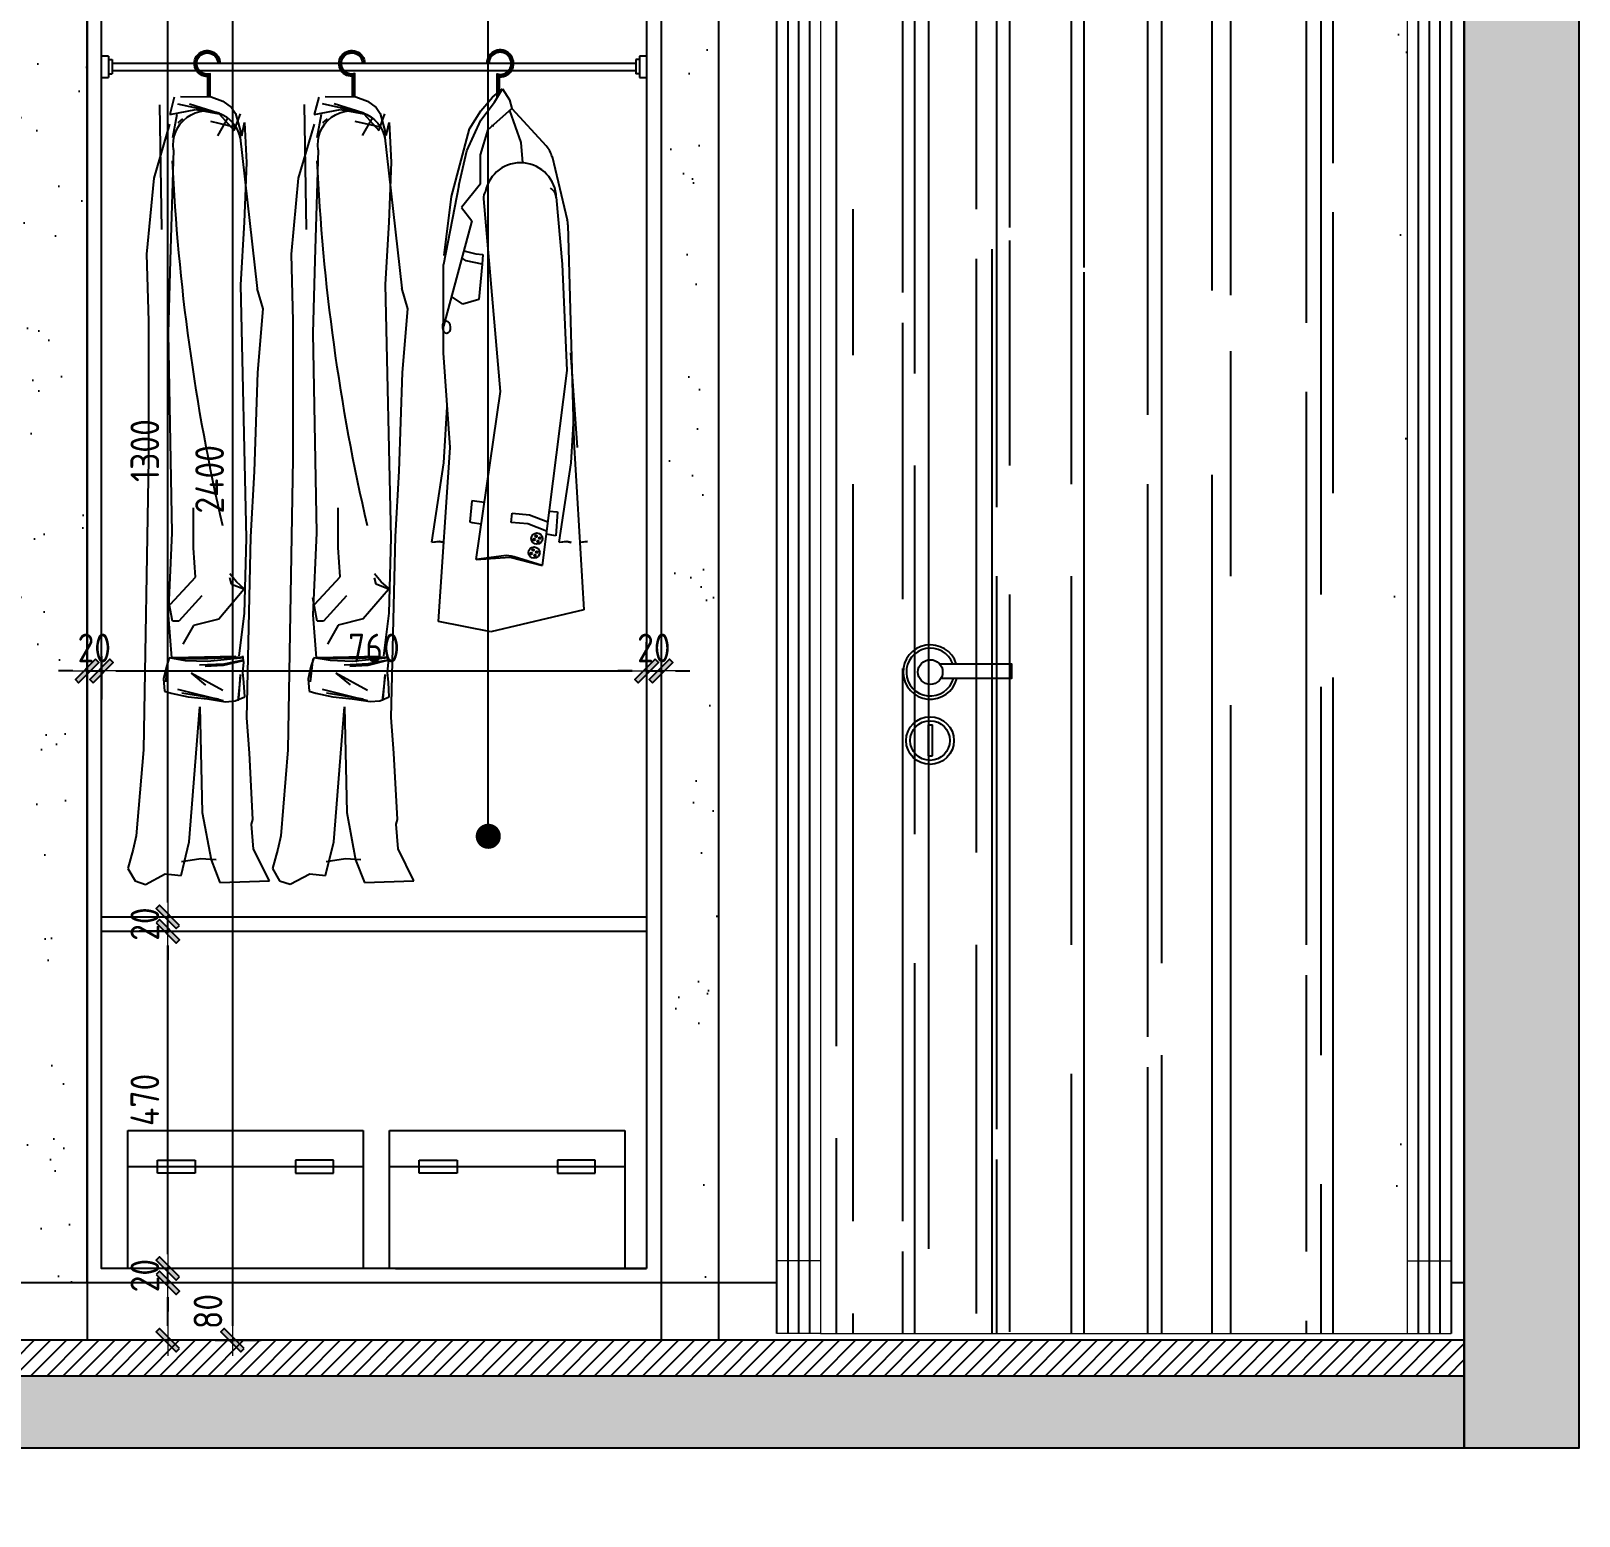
# Model space of a CAD drawing. Header units: millimetres. Extents: x 104198 to 1296755, y -81101 to 81453.
# Drawn here: x 605282 to 607440, y -36415 to -34345 of the extents above; entities that cross this region are included whole.
import ezdxf
from ezdxf.xclip import XClip

# ---------------------------------------------------------------- set-up
doc = ezdxf.new("R2010")
doc.units = ezdxf.units.MM
doc.header["$XCLIPFRAME"] = 0
doc.header["$PDMODE"] = 3
doc.layers.get('Defpoints').update_dxf_attribs({"color": 250})
doc.layers.add('--外框线', color=7, linetype='Continuous', lineweight=30)
doc.layers.add('Z☆18 中细线', color=136, linetype='Continuous', lineweight=0)
for name, color, linetype in [('0-标注', 1, 'Continuous'), ('0家具', 51, 'Continuous'), ('1-墙线', 7, 'Continuous'), ('13-立面图', 1, 'Continuous'), ('D■02 地材填充', 250, 'Continuous'), ('墙体', 7, 'Continuous'), ('家具内线', 8, 'Continuous'), ('家具外线', 4, 'Continuous')]:
    doc.layers.add(name, color=color, linetype=linetype)
doc.styles.add('CCD_DIM', font='ARCHS.SHX')
doc.styles.add('尺寸标注', font='ARCHS.SHX', dxfattribs={"width": 0.8})
doc.styles.add('黑体', font='simhei.ttf', dxfattribs={"width": 0.7})
doc.dimstyles.new('海龍1：20', dxfattribs={"dimscale": 20, "dimtxt": 2, "dimasz": 1, "dimexe": 2, "dimexo": 2, "dimgap": 0.6, "dimtad": 1, "dimdec": 0, "dimrnd": 5, "dimdsep": 46, "dimtxsty": 'CCD_DIM', "dimblk": 'WS-cj', "dimcen": 1, "dimclrd": 44, "dimclre": 44, "dimclrt": 2, "dimadec": 0, "dimazin": 2, "dimtfac": 1, "dimtdec": 4, "dimtix": 1, "dimtmove": 2, "dimatfit": 3, "dimldrblk": 'CCD_Leader_Arrow', "dimfxl": 5, "dimfxlon": 1, "dimtolj": 1, "dimarcsym": 0})
doc.dimstyles.new('海龍1：50', dxfattribs={"dimscale": 50, "dimtxt": 2, "dimasz": 1, "dimexe": 2, "dimexo": 2, "dimgap": 0.6, "dimtad": 1, "dimdec": 0, "dimrnd": 5, "dimdsep": 46, "dimtxsty": 'CCD_DIM', "dimblk": 'WS-cj', "dimcen": 1, "dimclrd": 44, "dimclre": 44, "dimclrt": 2, "dimadec": 0, "dimazin": 2, "dimtfac": 1, "dimtdec": 4, "dimtix": 1, "dimtmove": 2, "dimatfit": 3, "dimldrblk": 'CCD_Leader_Arrow', "dimfxl": 5, "dimfxlon": 1, "dimtolj": 1, "dimarcsym": 0})
doc.dimstyles.new('立面标注', dxfattribs={"dimtxt": 100, "dimasz": 35, "dimexe": 20, "dimexo": 100, "dimtad": 1, "dimdec": 0, "dimtxsty": '黑体', "dimblk": 'ARCHTICK', "dimcen": 80, "dimdle": 20, "dimclrd": 251, "dimclre": 251, "dimclrt": 256, "dimadec": 0, "dimazin": 0, "dimtfac": 1, "dimtdec": 0, "dimtix": 1, "dimtmove": 2, "dimatfit": 3, "dimldrblk": 'DOT', "dimfxl": 200, "dimfxlon": 1, "dimarcsym": 0})

# ---------------------------------------------------------------- blocks, each defined once
blk = doc.blocks.new('fhdghrthe')
at = {"layer": '墙体', "color": 7}
blk.add_line((572756, 14270.1), (572756, 18190.1), dxfattribs=at)
blk = doc.blocks.new('_ArchTick')
at = {"color": 2, "linetype": 'ByBlock', "const_width": 0.4}
blk.add_lwpolyline([(-0.5, -0.5), (0.5, 0.5)], dxfattribs=at)
blk = doc.blocks.new('*D726')
at = {"color": 44, "lineweight": -2, "transparency": 16777216}
for p, q in [((605360.1, -36531.4), (605360.1, -36881.4)), ((606160.2, -36531.4), (606160.2, -36881.4)), ((605360.1, -36781.4), (606160.2, -36781.4))]:
    blk.add_line(p, q, dxfattribs=at)
at = {"layer": 'Defpoints', "color": 0, "transparency": 16777216}
for p in [(605360.1, -36169.8), (606160.2, -36169.8), (606160.2, -36781.4)]:
    blk.add_point(p, dxfattribs=at)
at = {"color": 44, "lineweight": -2, "transparency": 16777216, "xscale": 50, "yscale": 50, "zscale": 50, "rotation": 180}
blk.add_blockref('_ArchTick', (605360.1, -36781.4), dxfattribs=at)
at = {"color": 44, "lineweight": -2, "transparency": 16777216, "xscale": 50, "yscale": 50, "zscale": 50}
blk.add_blockref('_ArchTick', (606160.2, -36781.4), dxfattribs=at)
at = {"color": 2, "transparency": 16777216, "insert": (605760.1, -36701.4), "char_height": 100, "attachment_point": 5, "style": '尺寸标注'}
blk.add_mtext('\\A1;800', dxfattribs=at)
blk = doc.blocks.new('CCD_Leader_Arrow')
at = {"color": 50, "linetype": 'ByBlock'}
blk.add_line((0, 0), (-1, 0), dxfattribs=at)
for points in [[(-0.859, 0.668), (-0.597, 0.852), (-0.24, 0), (0, 0)], [(-0.859, -0.668), (-0.597, -0.852), (-0.24, 0), (0, 0)]]:
    blk.add_solid(points, dxfattribs=at)
blk = doc.blocks.new('WS-cj')
blk.add_hatch(color=2).paths.add_polyline_path([(0.588, 0.818), (-0.818, -0.588), (-0.588, -0.818), (0.818, 0.588)])
at = {"color": 2, "linetype": 'ByBlock', "lineweight": 0}
for p, q in [((-1.1, 0), (0, 0)), ((0, 0), (1.1, 0))]:
    blk.add_line(p, q, dxfattribs=at)
at = {"color": 2}
blk.add_lwpolyline([(0.588, 0.818), (-0.818, -0.588), (-0.588, -0.818), (0.818, 0.588)], close=True, dxfattribs=at)
blk = doc.blocks.new('*D727')
at = {"color": 44, "lineweight": -2, "transparency": 16777216}
for p, q in [((604720.1, -36531.4), (604720.1, -36881.4)), ((605360.1, -36531.4), (605360.1, -36881.4)), ((605360.1, -36781.4), (604720.1, -36781.4))]:
    blk.add_line(p, q, dxfattribs=at)
at = {"layer": 'Defpoints', "color": 0, "transparency": 16777216}
for p in [(604720.1, -35904.5), (605360.1, -36169.8), (604720.1, -36781.4)]:
    blk.add_point(p, dxfattribs=at)
at = {"color": 44, "lineweight": -2, "transparency": 16777216, "xscale": 50, "yscale": 50, "zscale": 50, "rotation": 180}
blk.add_blockref('_ArchTick', (604720.1, -36781.4), dxfattribs=at)
at = {"color": 44, "lineweight": -2, "transparency": 16777216, "xscale": 50, "yscale": 50, "zscale": 50}
blk.add_blockref('_ArchTick', (605360.1, -36781.4), dxfattribs=at)
at = {"color": 2, "transparency": 16777216, "insert": (605040.1, -36701.4), "char_height": 100, "attachment_point": 5, "style": '尺寸标注'}
blk.add_mtext('\\A1;640', dxfattribs=at)
blk = doc.blocks.new('*D728')
at = {"color": 44, "lineweight": -2, "transparency": 16777216}
for p, q in [((606160.2, -36531.4), (606160.2, -36881.4)), ((606240.2, -36531.4), (606240.2, -36881.4)), ((606160.2, -36781.4), (606110.2, -36781.4)), ((606160.2, -36781.4), (606240.2, -36781.4)), ((606240.2, -36781.4), (606290.2, -36781.4))]:
    blk.add_line(p, q, dxfattribs=at)
at = {"layer": 'Defpoints', "color": 0, "transparency": 16777216}
for p in [(606160.2, -36169.8), (606240.2, -36169.8), (606240.2, -36781.4)]:
    blk.add_point(p, dxfattribs=at)
at = {"color": 44, "lineweight": -2, "transparency": 16777216, "xscale": 50, "yscale": 50, "zscale": 50}
blk.add_blockref('_ArchTick', (606160.2, -36781.4), dxfattribs=at)
at = {"color": 44, "lineweight": -2, "transparency": 16777216, "xscale": 50, "yscale": 50, "zscale": 50, "rotation": 180}
blk.add_blockref('_ArchTick', (606240.2, -36781.4), dxfattribs=at)
at = {"color": 2, "transparency": 16777216, "insert": (606200.2, -36701.4), "char_height": 100, "attachment_point": 5, "style": '尺寸标注'}
blk.add_mtext('\\A1;80', dxfattribs=at)
blk = doc.blocks.new('*D719')
at = {"color": 44, "lineweight": -2, "transparency": 16777216}
for p, q in [((606240.2, -36531.4), (606240.2, -36881.4)), ((607280.1, -36531.4), (607280.1, -36881.4)), ((606240.2, -36781.4), (607280.1, -36781.4))]:
    blk.add_line(p, q, dxfattribs=at)
at = {"layer": 'Defpoints', "color": 0, "transparency": 16777216}
for p in [(606240.2, -36169.8), (607280.1, -36169.8), (607280.1, -36781.4)]:
    blk.add_point(p, dxfattribs=at)
at = {"color": 44, "lineweight": -2, "transparency": 16777216, "xscale": 50, "yscale": 50, "zscale": 50, "rotation": 180}
blk.add_blockref('_ArchTick', (606240.2, -36781.4), dxfattribs=at)
at = {"color": 44, "lineweight": -2, "transparency": 16777216, "xscale": 50, "yscale": 50, "zscale": 50}
blk.add_blockref('_ArchTick', (607280.1, -36781.4), dxfattribs=at)
at = {"color": 2, "transparency": 16777216, "insert": (606760.1, -36701.4), "char_height": 100, "attachment_point": 5, "style": '尺寸标注'}
blk.add_mtext('\\A1;1040', dxfattribs=at)
blk = doc.blocks.new('EWRTWERYR')
at = {"color": 251, "ltscale": 8}
for p, q in [((661667.9, -140344.8, -128105886.7), (661667.9, -140387.3, -128105886.7)), ((661667.9, -140344.8, -128105886.7), (661673.8, -140344.8, -128105886.7)), ((661673.8, -140387.3, -128105886.7), (661673.8, -140344.8, -128105886.7)), ((661667.9, -140387.3, -128105886.7), (661673.8, -140387.3, -128105886.7))]:
    blk.add_line(p, q, dxfattribs=at)
at = {"color": 251, "ltscale": 8, "elevation": -128105886.7}
for points in [[(661706.8, -140260.6, 7.359529), (661707.5, -140280.6, 7.263957)], [(661702, -140260.6, 6.439366), (661702.8, -140280.6, 5.972319)]]:
    blk.add_lwpolyline(points, format="xyb", dxfattribs=at)
blk.add_lwpolyline([(661683.8, -140260.6), (661783, -140260.6), (661783, -140280.6), (661685.6, -140280.6)], dxfattribs=at)
at = {"color": 251, "ltscale": 8}
for centre, radius in [((661671, -140271.9, -128105886.7), 17), ((661670.6, -140366.3, -128105886.7), 32.9), ((661670.6, -140366.3, -128105886.7), 27.3)]:
    blk.add_circle(centre, radius, dxfattribs=at)
blk = doc.blocks.new('rft')
at = {"color": 2}
blk.add_lwpolyline([(601856, -33095.7), (601856, -30975.7), (602796, -30975.7), (602796, -33095.7)], dxfattribs=at)
at = {"layer": '0-标注', "color": 250, "ltscale": 0.5}
for p, q in [((602780.8, -30990.9), (601871.1, -30990.9)), ((601871.1, -30990.9), (601871.1, -33095.7)), ((602780.8, -33095.7), (602780.8, -30990.9)), ((602765.6, -31006), (601886.3, -31006)), ((601886.3, -31006), (601886.3, -33095.7)), ((602765.6, -33095.7), (602765.6, -31006)), ((602750.4, -31021.2), (601901.5, -31021.2)), ((601901.5, -31021.2), (601901.5, -33095.7)), ((602750.4, -33095.7), (602750.4, -31021.2)), ((601939.2, -32695.2), (601939.2, -31036.4)), ((601962.3, -31258.8), (601962.3, -31036.4)), ((602031.7, -31644.5), (602031.7, -31043.1)), ((602048.4, -31757.5), (602048.4, -31036.4)), ((602134.4, -31528.6), (602134.4, -31036.4)), ((602156.1, -31246), (602156.1, -31036.4)), ((602162.5, -31716.1), (602162.5, -31036.4)), ((602180.5, -31554.3), (602180.5, -31036.4)), ((602266.5, -31911.7), (602266.5, -31053.3)), ((602284.5, -31609.9), (602284.5, -31036.4)), ((602373.3, -31638.2), (602373.3, -31036.4)), ((602392.6, -31622.8), (602392.6, -31036.4)), ((602463, -31040.5), (602463, -31036.4)), ((602488.7, -31648.5), (602488.7, -31036.4)), ((602594.2, -31569.7), (602594.2, -31036.4)), ((602631.4, -31464.4), (602631.4, -31036.4)), ((602463, -31641.9), (602463, -31168.9)), ((602614.7, -32065.8), (602614.7, -31207.5)), ((602067.6, -32977.7), (602067.6, -31220.3)), ((601962.3, -31731.9), (601962.3, -31528.6)), ((602392.6, -32579.6), (602392.6, -31552)), ((602594.2, -31686.9), (602594.2, -31552.1)), ((602631.4, -31924.5), (602631.4, -31532.9)), ((602162.5, -31943.8), (602162.5, -31558.5)), ((602180.5, -31886), (602180.5, -31572.2)), ((602156.1, -33095.7), (602156.1, -31584.2)), ((602134.4, -32425.4), (602134.4, -31597.9)), ((602284.5, -33095.7), (602284.5, -31616.3)), ((602373.3, -31815.3), (602373.3, -31630)), ((602031.7, -32072.2), (602031.7, -31686.9)), ((602488.7, -32040.1), (602488.7, -31726.3)), ((602594.2, -32553.9), (602594.2, -31783.2)), ((602048.4, -32399.8), (602048.4, -31886)), ((601962.3, -32939.2), (601962.3, -31911.7)), ((602373.3, -32682.3), (602373.3, -31911.7)), ((602463, -33095.7), (602463, -31898.8)), ((602162.5, -32810.8), (602162.5, -32040.1)), ((602266.5, -32553.9), (602266.5, -32040.1)), ((602180.5, -33093.3), (602180.5, -32065.8)), ((602031.7, -32939.2), (602031.7, -32168.6)), ((602614.7, -32708), (602614.7, -32194.2)), ((602631.4, -33095.7), (602631.4, -32181.4)), ((602488.7, -33095.7), (602488.7, -32219.9)), ((602134.4, -33067.7), (602134.4, -32553.9)), ((602048.4, -33095.7), (602048.4, -32579.6)), ((602594.2, -32981.6), (602594.2, -32596.3)), ((602392.6, -33095.7), (602392.6, -32708)), ((602266.5, -33095.7), (602266.5, -32733.7)), ((602373.3, -33095.7), (602373.3, -32724.7)), ((601939.2, -33095.7), (601939.2, -32823.6)), ((602162.5, -33095.7), (602162.5, -32853.2)), ((602614.7, -33095.7), (602614.7, -32887.8)), ((602031.7, -33095.7), (602031.7, -32981.6)), ((601962.3, -33095.7), (601962.3, -33067.7)), ((602594.2, -33095.7), (602594.2, -33077.9))]:
    blk.add_line(p, q, dxfattribs=at)
at = {"layer": 'Z☆18 中细线'}
for p, q in [((602796, -30975.7), (601856, -30975.7)), ((601856, -30975.7), (601856, -33095.7)), ((601856, -30975.7), (601916.6, -31036.4)), ((602796, -30975.7), (602735.3, -31036.4)), ((602796, -33095.7), (602796, -30975.7)), ((602735.3, -31036.4), (601916.6, -31036.4)), ((601916.6, -31036.4), (601916.6, -33095.7)), ((602735.3, -31036.4), (601916.6, -31036.4)), ((601916.6, -31036.4), (601916.6, -33095.7)), ((602735.3, -33095.7), (602735.3, -31036.4)), ((601916.6, -32994.5), (601856, -32994.5)), ((602735.3, -32994.5), (602796, -32994.5)), ((601916.6, -33095.7), (601856, -33095.7)), ((601916.6, -33095.7), (602735.3, -33095.7)), ((602735.3, -33095.7), (602796, -33095.7))]:
    blk.add_line(p, q, dxfattribs=at)
at = {"color": 1, "extrusion": (0, 0, -1), "xscale": -1.011363597135336, "yscale": 1.011363597135336, "zscale": -1.011363597135336}
blk.add_blockref('EWRTWERYR', (67120.1, 109692.1, -107728023.8), dxfattribs=at)
blk = doc.blocks.new('_Dot')
at = {"color": 2, "linetype": 'ByBlock', "lineweight": -2}
blk.add_line((-0.5, 0), (-1, 0), dxfattribs=at)
at = {"color": 2, "linetype": 'ByBlock', "const_width": 0.5}
blk.add_lwpolyline([(-0.25, 0, 1), (0.25, 0, 1)], format="xyb", close=True, dxfattribs=at)
blk = doc.blocks.new('A$C02BF22A0')
at = {"layer": '13-立面图', "color": 251}
for p, q in [((71.5, 1192.2), (74.8, 1192.1)), ((55.1, 1128.1), (49.3, 1119.4)), ((67.4, 1137.1), (55.1, 1128.1)), ((84.5, 1143.4), (67.4, 1137.1)), ((72.5, 1119.6), (132.7, 1133)), ((106.8, 1125.2), (73, 1118.7)), ((74.4, 1120), (115.8, 1133)), ((128.8, 1144.1), (84.5, 1143.4)), ((144.7, 1117.6), (106.8, 1125.2)), ((138, 1143.1), (144.7, 1117.6)), ((159.5, 1132.1), (156.7, 950.8)), ((35.9, 1106.3), (33.2, 1048.3)), ((40.2, 1087.1), (35.9, 1106.3)), ((49.3, 1119.4), (40.2, 1087.1)), ((50.9, 1094.6), (42.1, 1118.8)), ((48.6, 1099.2), (85.2, 1107.8)), ((73, 1118.7), (50.9, 1094.6)), ((74.9, 1087.1), (59.8, 1113.3)), ((132.2, 1105.8), (125.6, 1111.5)), ((140.4, 1084.3), (134.1, 1118.1)), ((144.9, 1103.9), (168, 1025.4)), ((42.7, 1088.2), (17.5, 865.4)), ((42.7, 1093.1), (42.7, 1088.2)), ((139, 1066.3), (144.1, 906.1)), ((33.2, 1048.3), (36.4, 961.4)), ((168, 1025.4), (178.3, 915.1)), ((36.4, 961.4), (41.7, 870.7)), ((144.1, 906.1), (146.8, 800.1)), ((178.3, 915.1), (175.7, 817.7)), ((8.9, 835.6), (17.5, 865.4)), ((41.7, 870.7), (33.7, 502.9)), ((16.6, 743.3), (8.9, 835.6)), ((175.7, 817.7), (175.7, 617.6)), ((146.8, 800.1), (141.5, 510.4)), ((21.7, 599.7), (16.6, 743.3)), ((175.7, 617.6), (183, 195.4)), ((26.9, 504.8), (21.7, 599.7)), ((110.2, 488.8), (110.2, 546.7)), ((32.9, 242), (26.9, 504.8)), ((33.7, 502.9), (36.4, 393.5)), ((141.5, 510.4), (146.8, 391.1)), ((107.2, 446.2), (110.2, 488.8)), ((47.8, 439.2), (57.2, 450.9)), ((37.1, 427.9), (73.6, 385.3)), ((37.2, 429.8), (47.8, 439.2)), ((37.2, 428.6), (54.9, 435.6)), ((54.9, 435.6), (57.2, 445)), ((143.8, 406.6), (107.2, 446.2)), ((98, 418.8), (131.6, 382.2)), ((140.7, 382.2), (146.8, 415.7)), ((36.4, 393.5), (44.1, 331.7)), ((73.6, 385.3), (110.2, 376.1)), ((131.6, 382.2), (140.7, 382.2)), ((146.8, 391.1), (142.2, 328.8)), ((110.2, 376.1), (125.5, 348.7)), ((37.2, 322), (38.6, 331.7)), ((37.2, 328.9), (89.9, 323.4)), ((38.6, 308.1), (37.2, 322)), ((38, 325.4), (66.3, 319.9)), ((38.2, 324.7), (67, 317.7)), ((39.5, 330), (89.5, 327.3)), ((48.9, 330.8), (140.3, 328.9)), ((66.3, 319.9), (101.3, 318.2)), ((67, 317.7), (93.1, 316.3)), ((89.5, 327.3), (138.4, 327.7)), ((89.9, 323.4), (121.8, 324.7)), ((121.8, 324.7), (145.4, 328.9)), ((145.4, 328.9), (149.6, 316.4)), ((147, 327.4), (150.6, 294)), ((149.6, 316.4), (153.7, 298.4)), ((35.8, 272.1), (37.2, 292.9)), ((37.2, 292.9), (38.6, 308.1)), ((41.9, 304.7), (46, 266.3)), ((44.5, 269.4), (41.9, 304.7)), ((67.6, 281.6), (113.7, 306.6)), ((113.7, 306.6), (92.6, 289.4)), ((153.7, 298.4), (152.3, 280.4)), ((49.7, 266.5), (35.8, 272.1)), ((66.8, 266.5), (133, 282.7)), ((73.8, 268.7), (126.9, 277.4)), ((117.7, 272.1), (89.9, 269.3)), ((142.6, 277.6), (117.7, 272.1)), ((152.3, 280.4), (142.6, 277.6)), ((63.6, 265.2), (49.7, 266.5)), ((89.9, 269.3), (63.6, 265.2)), ((100.9, 257.9), (97.5, 104.2)), ((116.3, 61.6), (100.9, 257.9)), ((29, 190.3), (32.9, 242)), ((24.1, 94.2), (29, 190.3)), ((183, 195.4), (193.3, 70.3)), ((25.8, 87.5), (24.1, 94.2)), ((97.5, 104.2), (84.7, 35.7)), ((23.1, 51.3), (25.8, 87.5)), ((193.3, 70.3), (197.6, 51.1)), ((0, 5.1), (23.1, 51.3)), ((128.3, 12.8), (116.3, 61.6)), ((197.6, 51.1), (205.3, 23.1)), ((197.6, 51.1), (205.3, 23.1)), ((84.7, 35.7), (71.9, 2.6)), ((77.2, 35.5), (99.5, 37)), ((99.5, 37), (127.6, 32.5)), ((205.3, 23.1), (195.1, 5.1)), ((205.3, 23.1), (195.1, 5.1)), ((71.9, 2.6), (0, 5.1)), ((151.4, 15.4), (128.3, 12.8)), ((179.7, 0), (151.4, 15.4)), ((195.1, 5.1), (179.7, 0))]:
    blk.add_line(p, q, dxfattribs=at)
for points in [[(89.3, 1143.5), (89.3, 1173.1, 2.468984), (71.5, 1192.2)], [(87.6, 1143.4), (87.6, 1175, 2.666534), (73.1, 1192.1)], [(85.9, 1143.4), (85.9, 1177.1, 2.953936), (74.8, 1192.1, 2.953936)]]:
    blk.add_lwpolyline(points, format="xyb", dxfattribs=at)
for centre, radius, start, end in [((90.6, 1074.1), 49.1, 350.86, 180), ((-2795.2, 1184.2), 2938.7, 346.9481, 357.394)]:
    blk.add_arc(centre, radius, start, end, dxfattribs=at)
blk = doc.blocks.new('A$C67D257C5')
at = {"layer": '13-立面图', "linetype": 'ByBlock'}
blk.add_blockref('A$C02BF22A0', (0, 0), dxfattribs=at)
blk = doc.blocks.new('MK-YW-0055')
at = {"layer": '家具内线'}
for p, q in [((18028.8, 5121.7), (18356.6, 5121.7)), ((18070, 5112.7), (18070, 5130.9)), ((18070, 5130.9), (18122.8, 5130.9)), ((18122.8, 5130.9), (18122.8, 5112.7)), ((18315.4, 5130.9), (18262.6, 5130.9)), ((18262.6, 5130.9), (18262.6, 5112.7)), ((18315.4, 5112.7), (18315.4, 5130.9)), ((18122.8, 5112.7), (18070, 5112.7)), ((18262.6, 5112.7), (18315.4, 5112.7))]:
    blk.add_line(p, q, dxfattribs=at)
at = {"layer": '家具外线'}
for p, q in [((18028.8, 5172.2), (18028.8, 4979.9)), ((18356.6, 5172.2), (18028.8, 5172.2)), ((18356.6, 4979.9), (18356.6, 5172.2)), ((18028.8, 4979.9), (18356.6, 4979.9))]:
    blk.add_line(p, q, dxfattribs=at)
blk = doc.blocks.new('A$C6368218B')
at = {"layer": '13-立面图'}
h = blk.add_hatch(dxfattribs=at)
h.set_pattern_fill('AR-SAND', color=251, scale=0.015504, style=0)
h.set_pattern_definition([(37.5, (-28497.97546, -7432.9599), (-0.021276805, 0.650809159), [0, -0.513399273, 0, -0.574196555, 0, -0.548864354]), (7.5, (-28497.9755, -7432.9599), (0.597764522, 0.953215617), [0, -0.276965397, 0, -0.462734871, 0, -0.177325407]), (327.5, (-28498.3909, -7432.9599), (1.051840899, 0.001911417), [0, -0.16888134, 0, -0.607972823, 0, -0.793742297]), (317.5, (-28498.3909, -7432.9599), (1.015357376, 0.29644605), [0, -0.08444067, 0, -0.398559962, 0, -0.455979617])])
edge = h.paths.add_edge_path()
edge.add_ellipse((142.6, 128.6), major_axis=(0.848, 0.848), ratio=1, start_angle=315, end_angle=495)
edge.add_ellipse((142.6, 128.6), major_axis=(-0.848, 0.848), ratio=1, start_angle=45, end_angle=225)
h = blk.add_hatch(dxfattribs=at)
h.set_pattern_fill('AR-SAND', color=251, scale=0.015504, style=0)
h.set_pattern_definition([(37.5, (-28495.3727, -7428.24063), (-0.021276805, 0.650809159), [0, -0.513399273, 0, -0.574196555, 0, -0.548864354]), (7.5, (-28495.3727, -7428.2406), (0.597764522, 0.953215617), [0, -0.276965397, 0, -0.462734871, 0, -0.177325407]), (327.5, (-28495.78813, -7428.2406), (1.051840899, 0.001911417), [0, -0.16888134, 0, -0.607972823, 0, -0.793742297]), (317.5, (-28495.7881, -7428.2406), (1.015357376, 0.29644605), [0, -0.08444067, 0, -0.398559962, 0, -0.455979617])])
edge = h.paths.add_edge_path()
edge.add_ellipse((145.2, 133.4), major_axis=(-0.848, 0.848), ratio=1, start_angle=225, end_angle=405)
edge.add_ellipse((145.2, 133.4), major_axis=(-0.848, 0.848), ratio=1, start_angle=45, end_angle=225)
h = blk.add_hatch(dxfattribs=at)
h.set_pattern_fill('AR-SAND', color=251, scale=0.015504, style=0)
h.set_pattern_definition([(37.5, (-28490.1671, -7430.9855), (-0.021276805, 0.650809159), [0, -0.513399273, 0, -0.574196555, 0, -0.548864354]), (7.5, (-28490.1671, -7430.9855), (0.597764522, 0.953215617), [0, -0.276965397, 0, -0.462734871, 0, -0.177325407]), (327.5, (-28490.58257, -7430.9855), (1.051840899, 0.001911417), [0, -0.16888134, 0, -0.607972823, 0, -0.793742297]), (317.5, (-28490.5826, -7430.9855), (1.015357376, 0.29644605), [0, -0.08444067, 0, -0.398559962, 0, -0.455979617])])
edge = h.paths.add_edge_path()
edge.add_ellipse((150.4, 130.6), major_axis=(-0.848, 0.848), ratio=1, start_angle=225, end_angle=405)
edge.add_ellipse((150.4, 130.6), major_axis=(0.848, 0.848), ratio=1, start_angle=135, end_angle=315)
h = blk.add_hatch(dxfattribs=at)
h.set_pattern_fill('AR-SAND', color=251, scale=0.015504, style=0)
h.set_pattern_definition([(37.5, (-28502.10206, -7452.4639), (-0.021276805, 0.650809159), [0, -0.513399273, 0, -0.574196555, 0, -0.548864354]), (7.5, (-28502.1021, -7452.4639), (0.597764522, 0.953215617), [0, -0.276965397, 0, -0.462734871, 0, -0.177325407]), (327.5, (-28502.5175, -7452.4639), (1.051840899, 0.001911417), [0, -0.16888134, 0, -0.607972823, 0, -0.793742297]), (317.5, (-28502.5175, -7452.4639), (1.015357376, 0.29644605), [0, -0.08444067, 0, -0.398559962, 0, -0.455979617])])
edge = h.paths.add_edge_path()
edge.add_ellipse((138.4, 109.1), major_axis=(0.848, 0.848), ratio=1, start_angle=315, end_angle=495)
edge.add_ellipse((138.4, 109.1), major_axis=(-0.848, 0.848), ratio=1, start_angle=45, end_angle=225)
h = blk.add_hatch(dxfattribs=at)
h.set_pattern_fill('AR-SAND', color=251, scale=0.015504, style=0)
h.set_pattern_definition([(37.5, (-28499.4993, -7447.7446), (-0.021276805, 0.650809159), [0, -0.513399273, 0, -0.574196555, 0, -0.548864354]), (7.5, (-28499.4993, -7447.7446), (0.597764522, 0.953215617), [0, -0.276965397, 0, -0.462734871, 0, -0.177325407]), (327.5, (-28499.91473, -7447.7446), (1.051840899, 0.001911417), [0, -0.16888134, 0, -0.607972823, 0, -0.793742297]), (317.5, (-28499.9147, -7447.7446), (1.015357376, 0.29644605), [0, -0.08444067, 0, -0.398559962, 0, -0.455979617])])
edge = h.paths.add_edge_path()
edge.add_ellipse((141, 113.9), major_axis=(0.848, 0.848), ratio=1, start_angle=315, end_angle=495)
edge.add_ellipse((141, 113.9), major_axis=(-0.848, 0.848), ratio=1, start_angle=45, end_angle=225)
h = blk.add_hatch(dxfattribs=at)
h.set_pattern_fill('AR-SAND', color=251, scale=0.015504, style=0)
h.set_pattern_definition([(37.5, (-28494.2937, -7450.4895), (-0.021276805, 0.650809159), [0, -0.513399273, 0, -0.574196555, 0, -0.548864354]), (7.5, (-28494.2937, -7450.4895), (0.597764522, 0.953215617), [0, -0.276965397, 0, -0.462734871, 0, -0.177325407]), (327.5, (-28494.70917, -7450.4895), (1.051840899, 0.001911417), [0, -0.16888134, 0, -0.607972823, 0, -0.793742297]), (317.5, (-28494.7092, -7450.4895), (1.015357376, 0.29644605), [0, -0.08444067, 0, -0.398559962, 0, -0.455979617])])
edge = h.paths.add_edge_path()
edge.add_ellipse((146.2, 111.1), major_axis=(-0.848, 0.848), ratio=1, start_angle=225, end_angle=405)
edge.add_ellipse((146.2, 111.1), major_axis=(-0.848, 0.848), ratio=1, start_angle=45, end_angle=225)
h = blk.add_hatch(dxfattribs=at)
h.set_pattern_fill('AR-SAND', color=251, scale=0.015504, style=0)
h.set_pattern_definition([(37.5, (-28492.7699, -7435.70477), (-0.021276805, 0.650809159), [0, -0.513399273, 0, -0.574196555, 0, -0.548864354]), (7.5, (-28492.7699, -7435.7048), (0.597764522, 0.953215617), [0, -0.276965397, 0, -0.462734871, 0, -0.177325407]), (327.5, (-28493.18535, -7435.70477), (1.051840899, 0.001911417), [0, -0.16888134, 0, -0.607972823, 0, -0.793742297]), (317.5, (-28493.18535, -7435.7048), (1.015357376, 0.29644605), [0, -0.08444067, 0, -0.398559962, 0, -0.455979617])])
edge = h.paths.add_edge_path()
edge.add_ellipse((147.8, 125.9), major_axis=(-0.848, 0.848), ratio=1, start_angle=225, end_angle=405)
edge.add_ellipse((147.8, 125.9), major_axis=(0.848, 0.848), ratio=1, start_angle=135, end_angle=315)
h = blk.add_hatch(dxfattribs=at)
h.set_pattern_fill('AR-SAND', color=251, scale=0.015504, style=0)
h.set_pattern_definition([(37.5, (-28496.8965, -7455.20876), (-0.021276805, 0.650809159), [0, -0.513399273, 0, -0.574196555, 0, -0.548864354]), (7.5, (-28496.8965, -7455.2088), (0.597764522, 0.953215617), [0, -0.276965397, 0, -0.462734871, 0, -0.177325407]), (327.5, (-28497.31195, -7455.20876), (1.051840899, 0.001911417), [0, -0.16888134, 0, -0.607972823, 0, -0.793742297]), (317.5, (-28497.31195, -7455.2088), (1.015357376, 0.29644605), [0, -0.08444067, 0, -0.398559962, 0, -0.455979617])])
edge = h.paths.add_edge_path()
edge.add_ellipse((143.6, 106.4), major_axis=(0.848, 0.848), ratio=1, start_angle=315, end_angle=495)
edge.add_ellipse((143.6, 106.4), major_axis=(0.848, 0.848), ratio=1, start_angle=135, end_angle=315)
at = {"layer": '13-立面图', "color": 251}
for p, q in [((76.3, 792.6), (79.6, 792.5)), ((84.2, 745.3), (98.5, 756.9)), ((87.4, 738.2), (98.5, 756.9)), ((98.5, 756.9), (108.2, 741.6)), ((68, 726), (84.2, 745.3)), ((68.1, 713.3), (87.4, 738.2)), ((108.2, 741.6), (111.4, 729.5)), ((48.6, 670.2), (68.1, 713.3)), ((52.3, 701.1), (68, 726)), ((78.5, 700.1), (111.4, 729.5)), ((108.2, 726.5), (124, 682)), ((111.4, 729.5), (159.4, 677.2)), ((27.4, 606.5), (52.3, 701.1)), ((67.7, 664.8), (78.5, 700.1)), ((82.8, 705.7), (86.2, 705.6)), ((37.5, 621.9), (48.6, 670.2)), ((124, 682), (126, 653.8)), ((67.7, 624.4), (67.7, 664.8)), ((167.4, 662.3), (188.6, 574.3)), ((37.5, 621.9), (16, 511.9)), ((17, 524.4), (27.4, 606.5)), ((67.7, 624.4), (41.3, 591.4)), ((173.1, 605.6), (181.6, 512.2)), ((41.3, 591.4), (55.8, 572.9)), ((95.4, 335.1), (72.1, 603.6)), ((55.8, 572.9), (16, 426)), ((189.5, 567.4), (197.8, 264.6)), ((47.9, 516.9), (41.9, 520.6)), ((44.5, 531.2), (61.3, 526.6)), ((61.3, 526.6), (71, 525.8)), ((71, 525.8), (70.2, 512.4)), ((16, 388.9), (16, 511.9)), ((70.2, 512.4), (47.9, 516.9)), ((70.2, 512.4), (65.5, 463.1)), ((181.6, 512.2), (187.8, 364)), ((42.9, 456.8), (27.3, 467.5)), ((65.5, 463.1), (42.9, 456.8)), ((25.5, 256.9), (16, 388.9)), ((202.8, 256.9), (193.4, 388.9)), ((187.8, 364), (153.8, 92.3)), ((61.6, 100.8), (95.4, 335.1)), ((16.7, 235.5), (21.4, 313.5)), ((194.1, 235.5), (198.8, 313.5)), ((197.8, 264.6), (211.8, 30.6)), ((8.9, 14.1), (25.5, 256.9)), ((0, 124.7), (16.7, 235.5)), ((177.4, 124.7), (194.1, 235.5)), ((55.4, 182.6), (52.8, 153)), ((73.2, 180.2), (55.4, 182.4)), ((52.8, 153), (56.1, 152.4)), ((56.1, 152.4), (68.8, 150.4)), ((110.4, 152.1), (111.7, 165.1)), ((133.5, 150.3), (110.4, 152.1)), ((111.7, 165.1), (135.8, 163.2)), ((135.8, 163.2), (161.4, 153.3)), ((163.4, 168), (175.1, 167.2)), ((175.1, 167.2), (172.6, 133.7)), ((159.8, 140.1), (133.5, 150.3)), ((172.6, 133.7), (159.2, 135.9)), ((0, 124.7), (10.7, 126.5)), ((0, 124.7), (10.5, 125.6)), ((10.5, 125.6), (16.5, 124.6)), ((10.7, 126.5), (16.5, 125.1)), ((177.4, 124.7), (188.1, 126.5)), ((177.4, 124.7), (187.9, 125.6)), ((187.9, 125.6), (193.8, 124.6)), ((188.1, 126.5), (193.9, 125.1)), ((206.2, 124.7), (216.9, 126.5)), ((206.2, 124.7), (216.7, 125.6)), ((100, 105.8), (61.6, 100.8)), ((61.6, 100.8), (108.5, 104)), ((108.5, 104), (153.8, 92.3)), ((153.8, 92.3), (114.4, 104.5)), ((211.8, 30.6), (82.1, 0)), ((82.1, 0), (8.9, 14.1))]:
    blk.add_line(p, q, dxfattribs=at)
for points in [[(94.1, 749.5), (94.1, 773.5, 2.468984), (76.3, 792.6)], [(92.4, 746.7), (92.4, 775.4, 2.666534), (78, 792.5)], [(90.8, 743.8), (90.8, 777.5, 2.953936), (79.6, 792.5, 2.953936)]]:
    blk.add_lwpolyline(points, format="xyb", dxfattribs=at)
for centre, radius in [((146.4, 129.8), 7.91), ((142.6, 128.6), 1.2), ((145.2, 133.4), 1.2), ((150.4, 130.6), 1.2), ((142.3, 110.3), 7.91), ((138.4, 109.1), 1.2), ((141, 113.9), 1.2), ((146.2, 111.1), 1.2), ((147.8, 125.9), 1.2), ((143.6, 106.4), 1.2)]:
    blk.add_circle(centre, radius, dxfattribs=at)
for centre, radius, start, end in [((134.5, 654.3), 33.8, 13.5478, 42.5367), ((123.4, 603.9), 49.9, 1.2005, 168.426), ((88.9, 605.1), 16.9, 148.3467, 184.9743), ((156.3, 604.1), 16.9, 5.1992, 58.6947), ((155.7, 566.4), 33.8, 1.5722, 13.5478), ((104.4, 72.3), 33.8, 72.6947, 97.4247)]:
    blk.add_arc(centre, radius, start, end, dxfattribs=at)
blk.add_ellipse((20.3, 424.5), major_axis=(-0.47, 8.79), ratio=0.59476, start_param=1.570796326773418, end_param=7.853981633953004, dxfattribs=at)
blk = doc.blocks.new('*D740')
at = {"color": 44, "lineweight": -2, "transparency": 16777216}
for p, q in [((605472.6, -35599.8), (605432.6, -35599.8)), ((605472.6, -36049.8), (605472.6, -35619.8)), ((605472.6, -36069.8), (605432.6, -36069.8))]:
    blk.add_line(p, q, dxfattribs=at)
at = {"layer": 'Defpoints', "color": 0, "transparency": 16777216}
for p in [(605472.6, -35599.8), (605478.5, -35599.8), (605478.5, -36069.8)]:
    blk.add_point(p, dxfattribs=at)
at = {"color": 44, "lineweight": -2, "transparency": 16777216, "xscale": 20, "yscale": 20, "zscale": 20}
for p, rotation in [((605472.6, -35599.8), 90), ((605472.6, -36069.8), 270)]:
    blk.add_blockref('WS-cj', p, dxfattribs=dict(at, rotation=rotation))
at = {"color": 2, "transparency": 16777216, "insert": (605440.6, -35834.8), "char_height": 40, "attachment_point": 5, "rotation": 90, "style": 'CCD_DIM'}
blk.add_mtext('\\A1;470', dxfattribs=at)
blk = doc.blocks.new('*D741')
at = {"color": 44, "lineweight": -2, "transparency": 16777216}
for p, q in [((605472.6, -35559.8), (605472.6, -35539.8)), ((605472.6, -35579.8), (605512.6, -35579.8)), ((605472.6, -35599.8), (605472.6, -35579.8)), ((605472.6, -35599.8), (605432.6, -35599.8)), ((605472.6, -35619.8), (605472.6, -35639.8))]:
    blk.add_line(p, q, dxfattribs=at)
at = {"layer": 'Defpoints', "color": 0, "transparency": 16777216}
for p in [(605435.2, -35579.8), (605472.6, -35579.8), (605478.5, -35599.8)]:
    blk.add_point(p, dxfattribs=at)
at = {"color": 44, "lineweight": -2, "transparency": 16777216, "xscale": 20, "yscale": 20, "zscale": 20}
for p, rotation in [((605472.6, -35579.8), 270), ((605472.6, -35599.8), 90)]:
    blk.add_blockref('WS-cj', p, dxfattribs=dict(at, rotation=rotation))
at = {"color": 2, "transparency": 16777216, "insert": (605440.6, -35589.8), "char_height": 40, "attachment_point": 5, "rotation": 90, "style": 'CCD_DIM'}
blk.add_mtext('\\A1;20', dxfattribs=at)
blk = doc.blocks.new('*D742')
at = {"color": 44, "lineweight": -2, "transparency": 16777216}
for p, q in [((605472.6, -34279.8), (605512.6, -34279.8)), ((605472.6, -35559.8), (605472.6, -34299.8)), ((605472.6, -35579.8), (605512.6, -35579.8))]:
    blk.add_line(p, q, dxfattribs=at)
at = {"layer": 'Defpoints', "color": 0, "transparency": 16777216}
for p in [(605471.6, -34279.8), (605472.6, -34279.8), (605435.2, -35579.8)]:
    blk.add_point(p, dxfattribs=at)
at = {"color": 44, "lineweight": -2, "transparency": 16777216, "xscale": 20, "yscale": 20, "zscale": 20}
for p, rotation in [((605472.6, -34279.8), 90), ((605472.6, -35579.8), 270)]:
    blk.add_blockref('WS-cj', p, dxfattribs=dict(at, rotation=rotation))
at = {"color": 2, "transparency": 16777216, "insert": (605440.6, -34929.8), "char_height": 40, "attachment_point": 5, "rotation": 90, "style": 'CCD_DIM'}
blk.add_mtext('\\A1;1300', dxfattribs=at)
blk = doc.blocks.new('*D743')
at = {"color": 44, "lineweight": -2, "transparency": 16777216}
for p, q in [((605538.6, -33769.8), (605602.9, -33769.8)), ((605562.9, -33789.8), (605562.9, -36149.8)), ((605538.6, -36169.8), (605602.9, -36169.8))]:
    blk.add_line(p, q, dxfattribs=at)
at = {"layer": 'Defpoints', "color": 0, "transparency": 16777216}
for p in [(605498.6, -33769.8), (605498.6, -36169.8), (605562.9, -36169.8)]:
    blk.add_point(p, dxfattribs=at)
at = {"color": 44, "lineweight": -2, "transparency": 16777216, "xscale": 20, "yscale": 20, "zscale": 20}
for p, rotation in [((605562.9, -33769.8), 90), ((605562.9, -36169.8), 270)]:
    blk.add_blockref('WS-cj', p, dxfattribs=dict(at, rotation=rotation))
at = {"color": 2, "transparency": 16777216, "insert": (605530.9, -34969.8), "char_height": 40, "attachment_point": 5, "rotation": 90, "style": 'CCD_DIM'}
blk.add_mtext('\\A1;2400', dxfattribs=at)
blk = doc.blocks.new('*D744')
at = {"color": 44, "lineweight": -2, "transparency": 16777216}
for p, q in [((605472.6, -36089.8), (605432.6, -36089.8)), ((605472.6, -36149.8), (605472.6, -36109.8)), ((605472.6, -36169.8), (605432.6, -36169.8))]:
    blk.add_line(p, q, dxfattribs=at)
at = {"layer": 'Defpoints', "color": 0, "transparency": 16777216}
for p in [(605472.6, -36089.8), (605502.5, -36089.8), (605480.6, -36169.8)]:
    blk.add_point(p, dxfattribs=at)
at = {"color": 44, "lineweight": -2, "transparency": 16777216, "xscale": 20, "yscale": 20, "zscale": 20}
for p, rotation in [((605472.6, -36089.8), 90), ((605472.6, -36169.8), 270)]:
    blk.add_blockref('WS-cj', p, dxfattribs=dict(at, rotation=rotation))
at = {"color": 2, "transparency": 16777216, "insert": (605528.6, -36129.8), "char_height": 40, "attachment_point": 5, "rotation": 90, "style": 'CCD_DIM'}
blk.add_mtext('\\A1;80', dxfattribs=at)
blk = doc.blocks.new('*D745')
at = {"color": 44, "lineweight": -2, "transparency": 16777216}
for p, q in [((605360.1, -35216.3), (605360.1, -35276.9)), ((605380.1, -35216.3), (605380.1, -35276.9)), ((605340.1, -35236.9), (605320.1, -35236.9)), ((605360.1, -35236.9), (605380.1, -35236.9)), ((605400.1, -35236.9), (605420.1, -35236.9))]:
    blk.add_line(p, q, dxfattribs=at)
at = {"layer": 'Defpoints', "color": 0, "transparency": 16777216}
for p in [(605360.1, -35176.3), (605380.1, -35176.3), (605380.1, -35236.9)]:
    blk.add_point(p, dxfattribs=at)
at = {"color": 44, "lineweight": -2, "transparency": 16777216, "xscale": 20, "yscale": 20, "zscale": 20}
blk.add_blockref('WS-cj', (605360.1, -35236.9), dxfattribs=at)
at = {"color": 44, "lineweight": -2, "transparency": 16777216, "xscale": 20, "yscale": 20, "zscale": 20, "rotation": 180}
blk.add_blockref('WS-cj', (605380.1, -35236.9), dxfattribs=at)
at = {"color": 2, "transparency": 16777216, "insert": (605370.1, -35204.9), "char_height": 40, "attachment_point": 5, "style": 'CCD_DIM'}
blk.add_mtext('\\A1;20', dxfattribs=at)
blk = doc.blocks.new('*D746')
at = {"color": 44, "lineweight": -2, "transparency": 16777216}
for p, q in [((606140.2, -35236.9), (606140.2, -35196.9)), ((605380.1, -35216.3), (605380.1, -35276.9)), ((605400.1, -35236.9), (606120.2, -35236.9))]:
    blk.add_line(p, q, dxfattribs=at)
at = {"layer": 'Defpoints', "color": 0, "transparency": 16777216}
for p in [(605380.1, -35176.3), (606140.2, -35236.9), (606140.2, -35276.9)]:
    blk.add_point(p, dxfattribs=at)
at = {"color": 44, "lineweight": -2, "transparency": 16777216, "xscale": 20, "yscale": 20, "zscale": 20, "rotation": 180}
blk.add_blockref('WS-cj', (605380.1, -35236.9), dxfattribs=at)
at = {"color": 44, "lineweight": -2, "transparency": 16777216, "xscale": 20, "yscale": 20, "zscale": 20}
blk.add_blockref('WS-cj', (606140.2, -35236.9), dxfattribs=at)
at = {"color": 2, "transparency": 16777216, "insert": (605760.1, -35204.9), "char_height": 40, "attachment_point": 5, "style": 'CCD_DIM'}
blk.add_mtext('\\A1;760', dxfattribs=at)
blk = doc.blocks.new('*D747')
at = {"color": 44, "lineweight": -2, "transparency": 16777216}
for p, q in [((606120.2, -35236.9), (606100.2, -35236.9)), ((606140.2, -35236.9), (606140.2, -35276.9)), ((606140.2, -35236.9), (606160.2, -35236.9)), ((606160.2, -35236.9), (606160.2, -35276.9)), ((606180.2, -35236.9), (606200.2, -35236.9))]:
    blk.add_line(p, q, dxfattribs=at)
at = {"layer": 'Defpoints', "color": 0, "transparency": 16777216}
for p in [(606140.2, -35196.9), (606160.2, -35196.9), (606160.2, -35236.9)]:
    blk.add_point(p, dxfattribs=at)
at = {"color": 44, "lineweight": -2, "transparency": 16777216, "xscale": 20, "yscale": 20, "zscale": 20}
blk.add_blockref('WS-cj', (606140.2, -35236.9), dxfattribs=at)
at = {"color": 44, "lineweight": -2, "transparency": 16777216, "xscale": 20, "yscale": 20, "zscale": 20, "rotation": 180}
blk.add_blockref('WS-cj', (606160.2, -35236.9), dxfattribs=at)
at = {"color": 2, "transparency": 16777216, "insert": (606150.2, -35204.9), "char_height": 40, "attachment_point": 5, "style": 'CCD_DIM'}
blk.add_mtext('\\A1;20', dxfattribs=at)
blk = doc.blocks.new('*D1000')
at = {"color": 44, "lineweight": -2, "transparency": 16777216}
for p, q in [((605472.6, -36049.8), (605472.6, -36029.8)), ((605480.9, -36069.8), (605432.6, -36069.8)), ((605472.6, -36089.8), (605472.6, -36069.8)), ((605480.9, -36089.8), (605432.6, -36089.8)), ((605472.6, -36109.8), (605472.6, -36129.8))]:
    blk.add_line(p, q, dxfattribs=at)
at = {"layer": 'Defpoints', "color": 0, "transparency": 16777216}
for p in [(605472.6, -36069.8), (605520.9, -36069.8), (605520.9, -36089.8)]:
    blk.add_point(p, dxfattribs=at)
at = {"color": 44, "lineweight": -2, "transparency": 16777216, "xscale": 20, "yscale": 20, "zscale": 20}
for p, rotation in [((605472.6, -36069.8), 270), ((605472.6, -36089.8), 90)]:
    blk.add_blockref('WS-cj', p, dxfattribs=dict(at, rotation=rotation))
at = {"color": 2, "transparency": 16777216, "insert": (605440.6, -36079.8), "char_height": 40, "attachment_point": 5, "rotation": 90, "style": 'CCD_DIM'}
blk.add_mtext('\\A1;20', dxfattribs=at)

msp = doc.modelspace()

# ---------------------------------------------------------------- hatches: boundary and pattern name
h = msp.add_hatch(color=252)
h.dxf.hatch_style = 1
h.paths.add_polyline_path([(604720.1, -33469.8), (604480.1, -33469.8), (604480.1, -36319.8), (604720.1, -36319.8)])
h.paths.add_polyline_path([(607440.1, -33369.8), (604480.1, -33369.8), (604480.1, -33469.8), (604720.1, -33469.8), (607440.1, -33469.8)])
h.paths.add_polyline_path([(607440.1, -33469.8), (607280.1, -33469.8), (607280.1, -36319.8), (607440.1, -36319.8)])
h.paths.add_polyline_path([(607280.1, -36219.8), (604720.1, -36219.8), (604720.1, -36319.8), (607280.1, -36319.8)])
h = msp.add_hatch()
h.set_pattern_fill('AR-SAND', color=8, scale=3, style=0)
h.set_pattern_definition([(37.5, (606160.18, -36089.84), (-4.8, 146.824), [0, -115.824, 0, -129.54, 0, -123.825]), (7.5, (606160.18, -36089.84), (134.857, 215.048), [0, -62.484, 0, -104.394, 0, -40.005]), (327.5, (606066.45, -36089.84), (237.298, 0.431), [0, -38.1, 0, -137.16, 0, -179.07]), (317.5, (606066.45, -36089.84), (229.067, 66.879), [0, -19.05, 0, -89.916, 0, -102.87])])
h.paths.add_polyline_path([(607200.1, -33769.8), (606160.2, -33769.8), (606160.2, -36089.8), (606241.7, -36089.8), (606241.7, -34049.8), (607181.7, -34049.8), (607181.7, -36089.8), (607200.1, -36089.8)])
h = msp.add_hatch()
h.set_pattern_fill('AR-SAND', color=8, scale=3, style=0)
h.set_pattern_definition([(37.5, (604720.05, -36089.84), (-4.8, 146.824), [0, -115.824, 0, -129.54, 0, -123.825]), (7.5, (604720.05, -36089.84), (134.857, 215.048), [0, -62.484, 0, -104.394, 0, -40.005]), (327.5, (604626.32, -36089.84), (237.298, 0.431), [0, -38.1, 0, -137.16, 0, -179.07]), (317.5, (604626.32, -36089.84), (229.067, 66.879), [0, -19.05, 0, -89.916, 0, -102.87])])
h.paths.add_polyline_path([(605360.1, -33829.8), (604720.1, -33829.8), (604720.1, -36089.8), (605360.1, -36089.8)])
at = {"layer": 'D■02 地材填充'}
h = msp.add_hatch(dxfattribs=at)
h.set_pattern_fill('ANSI31', color=256, scale=5, angle=180, style=0)
h.set_pattern_definition([(225, (604720.05, -36219.844), (11.22532, -11.22532), [])])
h.paths.add_polyline_path([(607280.1, -36169.8), (604720.1, -36169.8), (604720.1, -36219.8), (607280.1, -36219.8)])

# ---------------------------------------------------------------- linework, layer by layer
at = {"layer": '--外框线', "color": 1}
msp.add_line((607280.1, -36219.8), (607280.1, -33469.8), dxfattribs=at)
at = {"color": 2}
for p, q in [((605360.1, -33769.8), (605360.1, -36169.8)), ((606160.2, -33769.8), (606160.2, -36169.8)), ((606240.2, -33769.8), (606240.2, -36169.8)), ((605380.1, -35579.8), (606140.2, -35579.8)), ((605380.1, -35599.8), (606140.2, -35599.8)), ((606140.2, -36069.8), (605770.2, -36069.8)), ((605790.1, -36069.8), (606140.2, -36069.8))]:
    msp.add_line(p, q, dxfattribs=at)
at = {"color": 252}
for points in [[(607280.1, -36319.8), (607440.1, -36319.8), (607440.1, -33469.8), (607280.1, -33469.8)], [(607280.1, -36219.8), (604720.1, -36219.8), (604720.1, -36319.8), (607280.1, -36319.8)]]:
    msp.add_lwpolyline(points, close=True, dxfattribs=at)
at = {"color": 2}
for points in [[(606160.2, -36089.8), (605360.1, -36089.8), (605360.1, -33769.8), (606160.2, -33769.8)], [(606140.2, -36069.8), (605380.1, -36069.8), (605380.1, -33789.8), (606140.2, -33789.8)]]:
    msp.add_lwpolyline(points, close=True, dxfattribs=at)
for points in [[(606321.7, -36089.8), (604720.1, -36089.8)], [(607280.1, -36089.8), (607261.7, -36089.8)], [(607280.1, -36169.8), (604720.1, -36169.8)]]:
    msp.add_lwpolyline(points, dxfattribs=at)
at = {"layer": '1-墙线', "color": 251, "linetype": 'ByBlock', "lineweight": -3}
for p, q in [((605390.1, -34379.8), (605380.1, -34379.8)), ((605390.1, -34379.8), (605390.1, -34409.8)), ((606130.2, -34379.8), (606130.2, -34409.8)), ((606140.2, -34379.8), (606130.2, -34379.8)), ((606140.2, -34379.8), (606140.2, -34409.8)), ((605390.1, -34384.8), (605395.1, -34384.8)), ((605395.1, -34384.8), (605395.1, -34404.8)), ((605395.1, -34389.8), (606125.2, -34389.8)), ((605395.1, -34399.8), (606125.2, -34399.8)), ((606130.2, -34384.8), (606125.2, -34384.8)), ((606125.2, -34384.8), (606125.2, -34404.8)), ((605380.1, -34409.8), (605390.1, -34409.8)), ((605390.1, -34404.8), (605395.1, -34404.8)), ((606130.2, -34404.8), (606125.2, -34404.8)), ((606130.2, -34409.8), (606140.2, -34409.8))]:
    msp.add_line(p, q, dxfattribs=at)

# ---------------------------------------------------------------- block references
at = {"color": 1}
ref = msp.add_blockref('fhdghrthe', (1180036.1, -16640.8), dxfattribs=dict(at, rotation=180))
XClip(ref).set_block_clipping_path([(572321.2828764211, 13924.6191480202), (575822.0736477955, 15251.1623397777)])
at = {"color": 2}
msp.add_blockref('rft', (4465.8, -3064.7), dxfattribs=at)
at = {"layer": '13-立面图', "color": 1, "linetype": 'ByBlock', "xscale": -0.9599999999627471, "yscale": 0.9599999999627471, "zscale": 0.9599999999627471}
for p in [(605614.2, -35534.4), (605815.8, -35534.3)]:
    msp.add_blockref('A$C67D257C5', p, dxfattribs=at)
at = {"layer": '13-立面图', "linetype": 'ByBlock'}
msp.add_blockref('A$C6368218B', (605840.9, -35182.3), dxfattribs=at)
at = {"layer": '家具外线', "xscale": -1}
for p in [(623773.6, -41049.7), (624138.5, -41049.7)]:
    msp.add_blockref('MK-YW-0055', p, dxfattribs=at)

# ---------------------------------------------------------------- dimensions: what is measured, and where the dimension line sits
at = {"color": 2}
for base, p1, p2, picture, middle in [((605562.9, -36169.8), (605498.6, -33769.8), (605498.6, -36169.8), '*D743', (605530.9, -34969.8)), ((605472.6, -34279.8), (605435.2, -35579.8), (605471.6, -34279.8), '*D742', (605440.6, -34929.8)), ((605472.6, -35579.8), (605478.5, -35599.8), (605435.2, -35579.8), '*D741', (605440.6, -35589.8)), ((605472.6, -35599.8), (605478.5, -36069.8), (605478.5, -35599.8), '*D740', (605440.6, -35834.8)), ((605472.6, -36069.8), (605520.9, -36089.8), (605520.9, -36069.8), '*D1000', (605440.6, -36079.8))]:
    dim = msp.add_linear_dim(base=base, p1=p1, p2=p2, angle=90, dimstyle='海龍1：20', dxfattribs=at)
    dim.commit()
    dim.dimension.update_dxf_attribs({"geometry": picture, "text_midpoint": middle})
for base, p1, p2, picture, middle in [((605380.1, -35236.9), (605360.1, -35176.3), (605380.1, -35176.3), '*D745', (605370.1, -35204.9)), ((606140.2, -35236.9), (605380.1, -35176.3), (606140.2, -35276.9), '*D746', (605760.1, -35204.9)), ((606160.2, -35236.9), (606140.2, -35196.9), (606160.2, -35196.9), '*D747', (606150.2, -35204.9))]:
    dim = msp.add_linear_dim(base=base, p1=p1, p2=p2, dimstyle='海龍1：20', dxfattribs=at)
    dim.commit()
    dim.dimension.update_dxf_attribs({"geometry": picture, "text_midpoint": middle})
for base, p1, p2, picture, middle in [((604720.1, -36781.4), (605360.1, -36169.8), (604720.1, -35904.5), '*D727', (605040.1, -36701.4)), ((606160.2, -36781.4), (605360.1, -36169.8), (606160.2, -36169.8), '*D726', (605760.1, -36701.4)), ((606240.2, -36781.4), (606160.2, -36169.8), (606240.2, -36169.8), '*D728', (606200.2, -36701.4)), ((607280.1, -36781.4), (606240.2, -36169.8), (607280.1, -36169.8), '*D719', (606760.1, -36701.4))]:
    dim = msp.add_linear_dim(base=base, p1=p1, p2=p2, dimstyle='海龍1：50', override={"dimtxsty": '尺寸标注', "dimblk1": 'ArchTick', "dimblk2": 'ArchTick', "dimsah": 1})
    dim.commit()
    dim.dimension.update_dxf_attribs({"geometry": picture, "text_midpoint": middle})
dim = msp.add_linear_dim(base=(605472.6, -36089.8), p1=(605480.6, -36169.8), p2=(605502.5, -36089.8), angle=90, dimstyle='海龍1：20', dxfattribs=at)
dim.commit()
dim.dimension.update_dxf_attribs({"geometry": '*D744', "text_midpoint": (605528.6, -36129.8), "dimtype": 160})

# ---------------------------------------------------------------- leaders
at = {"layer": '0家具', "color": 51}
msp.add_leader([(605919.4, -35467.4), (605919.4, -33208), (606844.9, -33208)], dimstyle='立面标注', dxfattribs=at)

doc.saveas('drawing.dxf')
